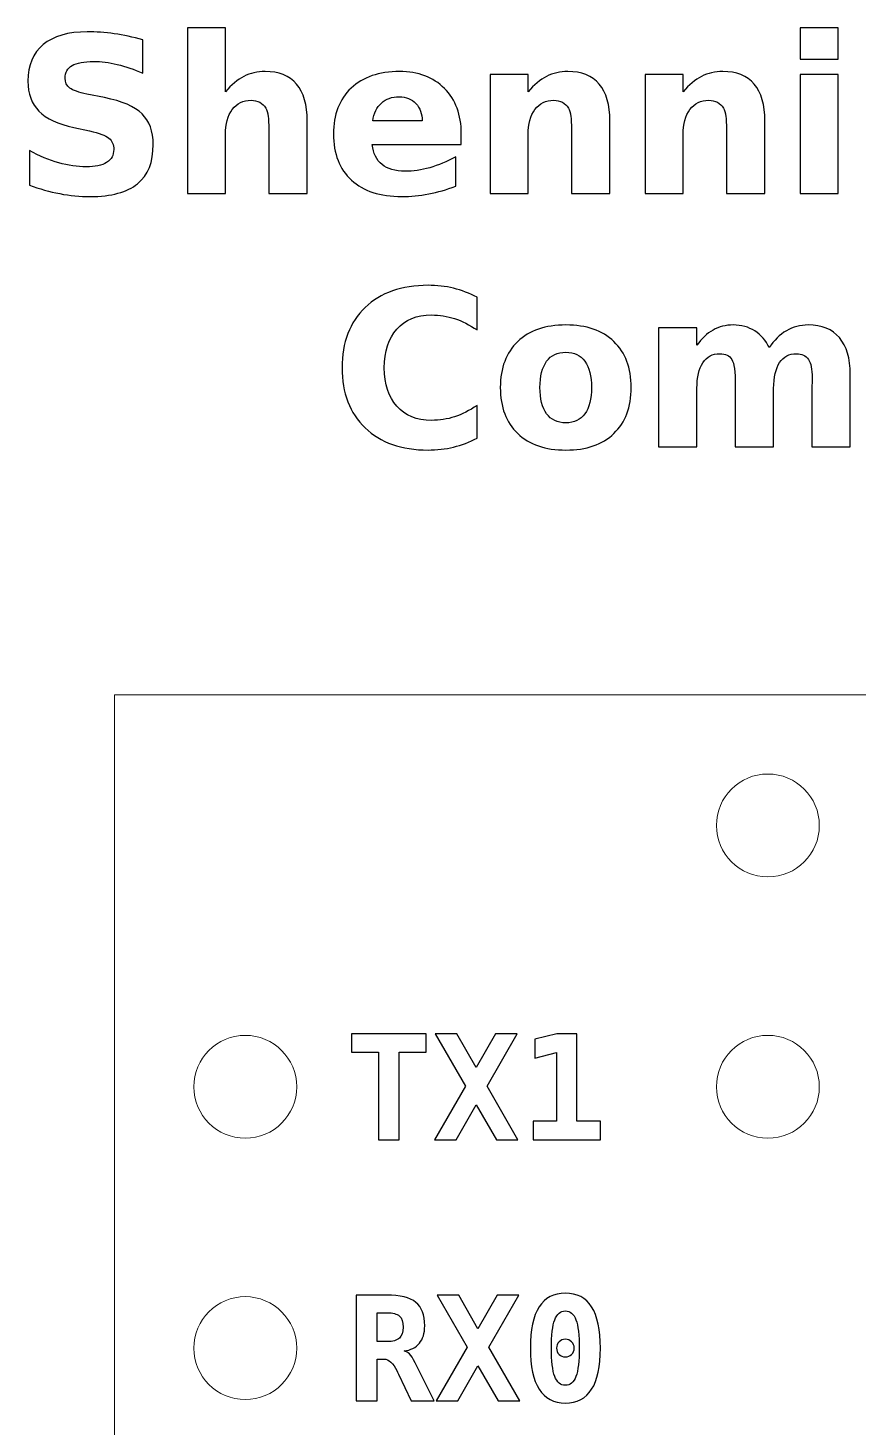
# Model space of a CAD drawing. Header units: centimetres. Extents: x -11.47 to -9.52, y -17.21 to -11.84.
# Drawn here: x -11.473 to -10.666, y -13.203 to -11.843 of the extents above; entities that cross this region are included whole.
import ezdxf

# ---------------------------------------------------------------- set-up
doc = ezdxf.new("R2010")
doc.units = ezdxf.units.CM
doc.header["$MEASUREMENT"] = 0
doc.layers.add('Layer 1', color=7, linetype='Continuous')

msp = doc.modelspace()

# ---------------------------------------------------------------- linework, layer by layer
at = {"layer": 'Layer 1', "color": 250}
for points, knots in [([(-11.20184, -11.9332), (-11.20184, -11.9332), (-11.20184, -12.00369), (-11.20184, -12.00369), (-11.20184, -12.00369), (-11.20184, -12.00369), (-11.23906, -12.00369), (-11.23906, -12.00369), (-11.23906, -12.00369), (-11.23906, -12.00369), (-11.23906, -11.99222), (-11.23906, -11.99222), (-11.23906, -11.99222), (-11.23906, -11.99222), (-11.23906, -11.94996), (-11.23906, -11.94996), (-11.23906, -11.94996), (-11.23906, -11.93984), (-11.23927, -11.93285), (-11.23973, -11.92908), (-11.23973, -11.92908), (-11.24018, -11.9253), (-11.24096, -11.92251), (-11.24205, -11.92072), (-11.24205, -11.92072), (-11.2435, -11.91828), (-11.24548, -11.91641), (-11.24795, -11.91507), (-11.24795, -11.91507), (-11.25041, -11.91373), (-11.25324, -11.91306), (-11.25641, -11.91306), (-11.25641, -11.91306), (-11.26414, -11.91306), (-11.27021, -11.91602), (-11.27462, -11.92199), (-11.27462, -11.92199), (-11.27903, -11.92795), (-11.28121, -11.9362), (-11.28121, -11.94675), (-11.28121, -11.94675), (-11.28121, -11.94675), (-11.28121, -12.00369), (-11.28121, -12.00369), (-11.28121, -12.00369), (-11.28121, -12.00369), (-11.31822, -12.00369), (-11.31822, -12.00369), (-11.31822, -12.00369), (-11.31822, -12.00369), (-11.31822, -11.84286), (-11.31822, -11.84286), (-11.31822, -11.84286), (-11.31822, -11.84286), (-11.28121, -11.84286), (-11.28121, -11.84286), (-11.28121, -11.84286), (-11.28121, -11.84286), (-11.28121, -11.90491), (-11.28121, -11.90491), (-11.28121, -11.90491), (-11.27564, -11.89814), (-11.26971, -11.89316), (-11.26343, -11.88995), (-11.26343, -11.88995), (-11.25715, -11.88674), (-11.25024, -11.88515), (-11.24265, -11.88515), (-11.24265, -11.88515), (-11.22928, -11.88515), (-11.21916, -11.88925), (-11.21221, -11.89747), (-11.21221, -11.89747), (-11.20529, -11.90565), (-11.20184, -11.91758), (-11.20184, -11.9332)], [0, 0, 0, 0, 0.0526316, 0.0526316, 0.0526316, 0.0526316, 0.1052632, 0.1052632, 0.1052632, 0.1052632, 0.1578947, 0.1578947, 0.1578947, 0.1578947, 0.2105263, 0.2105263, 0.2105263, 0.2105263, 0.2631579, 0.2631579, 0.2631579, 0.2631579, 0.3157895, 0.3157895, 0.3157895, 0.3157895, 0.3684211, 0.3684211, 0.3684211, 0.3684211, 0.4210526, 0.4210526, 0.4210526, 0.4210526, 0.4736842, 0.4736842, 0.4736842, 0.4736842, 0.5263158, 0.5263158, 0.5263158, 0.5263158, 0.5789474, 0.5789474, 0.5789474, 0.5789474, 0.6315789, 0.6315789, 0.6315789, 0.6315789, 0.6842105, 0.6842105, 0.6842105, 0.6842105, 0.7368421, 0.7368421, 0.7368421, 0.7368421, 0.7894737, 0.7894737, 0.7894737, 0.7894737, 0.8421053, 0.8421053, 0.8421053, 0.8421053, 0.8947368, 0.8947368, 0.8947368, 0.8947368, 0.9473684, 0.9473684, 0.9473684, 0.9473684, 1, 1, 1, 1]), ([(-10.72266, -11.84286), (-10.72266, -11.84286), (-10.68565, -11.84286), (-10.68565, -11.84286), (-10.68565, -11.84286), (-10.68565, -11.84286), (-10.68565, -11.87305), (-10.68565, -11.87305), (-10.68565, -11.87305), (-10.68565, -11.87305), (-10.72266, -11.87305), (-10.72266, -11.87305), (-10.72266, -11.87305), (-10.72266, -11.87305), (-10.72266, -11.84286), (-10.72266, -11.84286)], [0, 0, 0, 0, 0.25, 0.25, 0.25, 0.25, 0.5, 0.5, 0.5, 0.5, 0.75, 0.75, 0.75, 0.75, 1, 1, 1, 1]), ([(-11.36161, -11.85425), (-11.36161, -11.85425), (-11.36161, -11.88688), (-11.36161, -11.88688), (-11.36161, -11.88688), (-11.37008, -11.88311), (-11.37837, -11.88025), (-11.38642, -11.87831), (-11.38642, -11.87831), (-11.39449, -11.87637), (-11.40211, -11.87542), (-11.40928, -11.87542), (-11.40928, -11.87542), (-11.41877, -11.87542), (-11.42582, -11.87672), (-11.43037, -11.87933), (-11.43037, -11.87933), (-11.43492, -11.88198), (-11.43718, -11.88604), (-11.43718, -11.89154), (-11.43718, -11.89154), (-11.43718, -11.89567), (-11.43566, -11.89891), (-11.43259, -11.90121), (-11.43259, -11.90121), (-11.42953, -11.9035), (-11.42395, -11.90551), (-11.41587, -11.90717), (-11.41587, -11.90717), (-11.41587, -11.90717), (-11.39894, -11.91056), (-11.39894, -11.91056), (-11.39894, -11.91056), (-11.38176, -11.91401), (-11.36959, -11.91923), (-11.36236, -11.92629), (-11.36236, -11.92629), (-11.35512, -11.93331), (-11.35149, -11.94329), (-11.35149, -11.95624), (-11.35149, -11.95624), (-11.35149, -11.97328), (-11.35653, -11.98594), (-11.36662, -11.99424), (-11.36662, -11.99424), (-11.37671, -12.00253), (-11.39213, -12.00669), (-11.41287, -12.00669), (-11.41287, -12.00669), (-11.42268, -12.00669), (-11.43249, -12.00577), (-11.44233, -12.0039), (-11.44233, -12.0039), (-11.45217, -12.00203), (-11.46205, -11.99928), (-11.47189, -11.99565), (-11.47189, -11.99565), (-11.47189, -11.99565), (-11.47189, -11.96206), (-11.47189, -11.96206), (-11.47189, -11.96206), (-11.46205, -11.96728), (-11.45253, -11.97123), (-11.44332, -11.97388), (-11.44332, -11.97388), (-11.43411, -11.97653), (-11.42526, -11.97787), (-11.41672, -11.97787), (-11.41672, -11.97787), (-11.40804, -11.97787), (-11.40137, -11.97642), (-11.39675, -11.97353), (-11.39675, -11.97353), (-11.39213, -11.97063), (-11.38984, -11.96651), (-11.38984, -11.96111), (-11.38984, -11.96111), (-11.38984, -11.95631), (-11.39139, -11.95257), (-11.39453, -11.94996), (-11.39453, -11.94996), (-11.39767, -11.94735), (-11.40391, -11.94499), (-11.4133, -11.94294), (-11.4133, -11.94294), (-11.4133, -11.94294), (-11.42871, -11.93952), (-11.42871, -11.93952), (-11.42871, -11.93952), (-11.44413, -11.9362), (-11.45542, -11.93095), (-11.46255, -11.92371), (-11.46255, -11.92371), (-11.46967, -11.91648), (-11.47324, -11.90671), (-11.47324, -11.89447), (-11.47324, -11.89447), (-11.47324, -11.87909), (-11.46826, -11.86727), (-11.45835, -11.85901), (-11.45835, -11.85901), (-11.44843, -11.85072), (-11.43418, -11.8466), (-11.41555, -11.8466), (-11.41555, -11.8466), (-11.40709, -11.8466), (-11.39837, -11.84723), (-11.38941, -11.8485), (-11.38941, -11.8485), (-11.38045, -11.84977), (-11.37117, -11.85168), (-11.36161, -11.85425)], [0, 0, 0, 0, 0.0357143, 0.0357143, 0.0357143, 0.0357143, 0.0714286, 0.0714286, 0.0714286, 0.0714286, 0.1071429, 0.1071429, 0.1071429, 0.1071429, 0.1428571, 0.1428571, 0.1428571, 0.1428571, 0.1785714, 0.1785714, 0.1785714, 0.1785714, 0.2142857, 0.2142857, 0.2142857, 0.2142857, 0.25, 0.25, 0.25, 0.25, 0.2857143, 0.2857143, 0.2857143, 0.2857143, 0.3214286, 0.3214286, 0.3214286, 0.3214286, 0.3571429, 0.3571429, 0.3571429, 0.3571429, 0.3928571, 0.3928571, 0.3928571, 0.3928571, 0.4285714, 0.4285714, 0.4285714, 0.4285714, 0.4642857, 0.4642857, 0.4642857, 0.4642857, 0.5, 0.5, 0.5, 0.5, 0.5357143, 0.5357143, 0.5357143, 0.5357143, 0.5714286, 0.5714286, 0.5714286, 0.5714286, 0.6071429, 0.6071429, 0.6071429, 0.6071429, 0.6428571, 0.6428571, 0.6428571, 0.6428571, 0.6785714, 0.6785714, 0.6785714, 0.6785714, 0.7142857, 0.7142857, 0.7142857, 0.7142857, 0.75, 0.75, 0.75, 0.75, 0.7857143, 0.7857143, 0.7857143, 0.7857143, 0.8214286, 0.8214286, 0.8214286, 0.8214286, 0.8571429, 0.8571429, 0.8571429, 0.8571429, 0.8928571, 0.8928571, 0.8928571, 0.8928571, 0.9285714, 0.9285714, 0.9285714, 0.9285714, 0.9642857, 0.9642857, 0.9642857, 0.9642857, 1, 1, 1, 1]), ([(-11.05201, -11.94552), (-11.05201, -11.94552), (-11.05201, -11.95606), (-11.05201, -11.95606), (-11.05201, -11.95606), (-11.05201, -11.95606), (-11.13852, -11.95606), (-11.13852, -11.95606), (-11.13852, -11.95606), (-11.13763, -11.96474), (-11.13449, -11.97123), (-11.1291, -11.97557), (-11.1291, -11.97557), (-11.12373, -11.97991), (-11.11622, -11.9821), (-11.10659, -11.9821), (-11.10659, -11.9821), (-11.09879, -11.9821), (-11.09082, -11.98094), (-11.08263, -11.97864), (-11.08263, -11.97864), (-11.07449, -11.97631), (-11.06609, -11.97282), (-11.05748, -11.96813), (-11.05748, -11.96813), (-11.05748, -11.96813), (-11.05748, -11.99667), (-11.05748, -11.99667), (-11.05748, -11.99667), (-11.06623, -11.99999), (-11.07498, -12.00246), (-11.08373, -12.00415), (-11.08373, -12.00415), (-11.09248, -12.00584), (-11.10123, -12.00669), (-11.10998, -12.00669), (-11.10998, -12.00669), (-11.13093, -12.00669), (-11.14719, -12.00136), (-11.1588, -11.99071), (-11.1588, -11.99071), (-11.17041, -11.98009), (-11.17623, -11.96513), (-11.17623, -11.9459), (-11.17623, -11.9459), (-11.17623, -11.92703), (-11.17051, -11.91221), (-11.15912, -11.90138), (-11.15912, -11.90138), (-11.14772, -11.89055), (-11.13202, -11.88515), (-11.11206, -11.88515), (-11.11206, -11.88515), (-11.09385, -11.88515), (-11.07932, -11.89062), (-11.06838, -11.90159), (-11.06838, -11.90159), (-11.05748, -11.91257), (-11.05201, -11.92721), (-11.05201, -11.94552)], [0, 0, 0, 0, 0.0666667, 0.0666667, 0.0666667, 0.0666667, 0.1333333, 0.1333333, 0.1333333, 0.1333333, 0.2, 0.2, 0.2, 0.2, 0.2666667, 0.2666667, 0.2666667, 0.2666667, 0.3333333, 0.3333333, 0.3333333, 0.3333333, 0.4, 0.4, 0.4, 0.4, 0.4666667, 0.4666667, 0.4666667, 0.4666667, 0.5333333, 0.5333333, 0.5333333, 0.5333333, 0.6, 0.6, 0.6, 0.6, 0.6666667, 0.6666667, 0.6666667, 0.6666667, 0.7333333, 0.7333333, 0.7333333, 0.7333333, 0.8, 0.8, 0.8, 0.8, 0.8666667, 0.8666667, 0.8666667, 0.8666667, 0.9333333, 0.9333333, 0.9333333, 0.9333333, 1, 1, 1, 1]), ([(-10.90762, -11.9332), (-10.90762, -11.9332), (-10.90762, -12.00369), (-10.90762, -12.00369), (-10.90762, -12.00369), (-10.90762, -12.00369), (-10.94484, -12.00369), (-10.94484, -12.00369), (-10.94484, -12.00369), (-10.94484, -12.00369), (-10.94484, -11.99222), (-10.94484, -11.99222), (-10.94484, -11.99222), (-10.94484, -11.99222), (-10.94484, -11.94975), (-10.94484, -11.94975), (-10.94484, -11.94975), (-10.94484, -11.93977), (-10.94505, -11.93285), (-10.94551, -11.92908), (-10.94551, -11.92908), (-10.94596, -11.9253), (-10.94674, -11.92251), (-10.94783, -11.92072), (-10.94783, -11.92072), (-10.94928, -11.91828), (-10.95126, -11.91641), (-10.95373, -11.91507), (-10.95373, -11.91507), (-10.95619, -11.91373), (-10.95902, -11.91306), (-10.96219, -11.91306), (-10.96219, -11.91306), (-10.96992, -11.91306), (-10.97599, -11.91602), (-10.9804, -11.92199), (-10.9804, -11.92199), (-10.98481, -11.92795), (-10.98699, -11.9362), (-10.98699, -11.94675), (-10.98699, -11.94675), (-10.98699, -11.94675), (-10.98699, -12.00369), (-10.98699, -12.00369), (-10.98699, -12.00369), (-10.98699, -12.00369), (-11.024, -12.00369), (-11.024, -12.00369), (-11.024, -12.00369), (-11.024, -12.00369), (-11.024, -11.88794), (-11.024, -11.88794), (-11.024, -11.88794), (-11.024, -11.88794), (-10.98699, -11.88794), (-10.98699, -11.88794), (-10.98699, -11.88794), (-10.98699, -11.88794), (-10.98699, -11.90491), (-10.98699, -11.90491), (-10.98699, -11.90491), (-10.98142, -11.89814), (-10.97549, -11.89316), (-10.96921, -11.88995), (-10.96921, -11.88995), (-10.96293, -11.88674), (-10.95602, -11.88515), (-10.94843, -11.88515), (-10.94843, -11.88515), (-10.93506, -11.88515), (-10.92494, -11.88925), (-10.91799, -11.89747), (-10.91799, -11.89747), (-10.91107, -11.90565), (-10.90762, -11.91758), (-10.90762, -11.9332)], [0, 0, 0, 0, 0.0526316, 0.0526316, 0.0526316, 0.0526316, 0.1052632, 0.1052632, 0.1052632, 0.1052632, 0.1578947, 0.1578947, 0.1578947, 0.1578947, 0.2105263, 0.2105263, 0.2105263, 0.2105263, 0.2631579, 0.2631579, 0.2631579, 0.2631579, 0.3157895, 0.3157895, 0.3157895, 0.3157895, 0.3684211, 0.3684211, 0.3684211, 0.3684211, 0.4210526, 0.4210526, 0.4210526, 0.4210526, 0.4736842, 0.4736842, 0.4736842, 0.4736842, 0.5263158, 0.5263158, 0.5263158, 0.5263158, 0.5789474, 0.5789474, 0.5789474, 0.5789474, 0.6315789, 0.6315789, 0.6315789, 0.6315789, 0.6842105, 0.6842105, 0.6842105, 0.6842105, 0.7368421, 0.7368421, 0.7368421, 0.7368421, 0.7894737, 0.7894737, 0.7894737, 0.7894737, 0.8421053, 0.8421053, 0.8421053, 0.8421053, 0.8947368, 0.8947368, 0.8947368, 0.8947368, 0.9473684, 0.9473684, 0.9473684, 0.9473684, 1, 1, 1, 1]), ([(-10.75695, -11.9332), (-10.75695, -11.9332), (-10.75695, -12.00369), (-10.75695, -12.00369), (-10.75695, -12.00369), (-10.75695, -12.00369), (-10.79417, -12.00369), (-10.79417, -12.00369), (-10.79417, -12.00369), (-10.79417, -12.00369), (-10.79417, -11.99222), (-10.79417, -11.99222), (-10.79417, -11.99222), (-10.79417, -11.99222), (-10.79417, -11.94975), (-10.79417, -11.94975), (-10.79417, -11.94975), (-10.79417, -11.93977), (-10.79438, -11.93285), (-10.79484, -11.92908), (-10.79484, -11.92908), (-10.79529, -11.9253), (-10.79607, -11.92251), (-10.79716, -11.92072), (-10.79716, -11.92072), (-10.79861, -11.91828), (-10.80059, -11.91641), (-10.80306, -11.91507), (-10.80306, -11.91507), (-10.80552, -11.91373), (-10.80835, -11.91306), (-10.81152, -11.91306), (-10.81152, -11.91306), (-10.81925, -11.91306), (-10.82532, -11.91602), (-10.82973, -11.92199), (-10.82973, -11.92199), (-10.83414, -11.92795), (-10.83632, -11.9362), (-10.83632, -11.94675), (-10.83632, -11.94675), (-10.83632, -11.94675), (-10.83632, -12.00369), (-10.83632, -12.00369), (-10.83632, -12.00369), (-10.83632, -12.00369), (-10.87333, -12.00369), (-10.87333, -12.00369), (-10.87333, -12.00369), (-10.87333, -12.00369), (-10.87333, -11.88794), (-10.87333, -11.88794), (-10.87333, -11.88794), (-10.87333, -11.88794), (-10.83632, -11.88794), (-10.83632, -11.88794), (-10.83632, -11.88794), (-10.83632, -11.88794), (-10.83632, -11.90491), (-10.83632, -11.90491), (-10.83632, -11.90491), (-10.83075, -11.89814), (-10.82482, -11.89316), (-10.81854, -11.88995), (-10.81854, -11.88995), (-10.81226, -11.88674), (-10.80535, -11.88515), (-10.79776, -11.88515), (-10.79776, -11.88515), (-10.78439, -11.88515), (-10.77427, -11.88925), (-10.76732, -11.89747), (-10.76732, -11.89747), (-10.7604, -11.90565), (-10.75695, -11.91758), (-10.75695, -11.9332)], [0, 0, 0, 0, 0.0526316, 0.0526316, 0.0526316, 0.0526316, 0.1052632, 0.1052632, 0.1052632, 0.1052632, 0.1578947, 0.1578947, 0.1578947, 0.1578947, 0.2105263, 0.2105263, 0.2105263, 0.2105263, 0.2631579, 0.2631579, 0.2631579, 0.2631579, 0.3157895, 0.3157895, 0.3157895, 0.3157895, 0.3684211, 0.3684211, 0.3684211, 0.3684211, 0.4210526, 0.4210526, 0.4210526, 0.4210526, 0.4736842, 0.4736842, 0.4736842, 0.4736842, 0.5263158, 0.5263158, 0.5263158, 0.5263158, 0.5789474, 0.5789474, 0.5789474, 0.5789474, 0.6315789, 0.6315789, 0.6315789, 0.6315789, 0.6842105, 0.6842105, 0.6842105, 0.6842105, 0.7368421, 0.7368421, 0.7368421, 0.7368421, 0.7894737, 0.7894737, 0.7894737, 0.7894737, 0.8421053, 0.8421053, 0.8421053, 0.8421053, 0.8947368, 0.8947368, 0.8947368, 0.8947368, 0.9473684, 0.9473684, 0.9473684, 0.9473684, 1, 1, 1, 1]), ([(-10.72266, -11.88794), (-10.72266, -11.88794), (-10.68565, -11.88794), (-10.68565, -11.88794), (-10.68565, -11.88794), (-10.68565, -11.88794), (-10.68565, -12.00369), (-10.68565, -12.00369), (-10.68565, -12.00369), (-10.68565, -12.00369), (-10.72266, -12.00369), (-10.72266, -12.00369), (-10.72266, -12.00369), (-10.72266, -12.00369), (-10.72266, -11.88794), (-10.72266, -11.88794)], [0, 0, 0, 0, 0.25, 0.25, 0.25, 0.25, 0.5, 0.5, 0.5, 0.5, 0.75, 0.75, 0.75, 0.75, 1, 1, 1, 1]), ([(-11.09004, -11.93324), (-11.09004, -11.92618), (-11.09209, -11.92054), (-11.09618, -11.9162), (-11.09618, -11.9162), (-11.10031, -11.9119), (-11.10564, -11.90974), (-11.11227, -11.90974), (-11.11227, -11.90974), (-11.11943, -11.90974), (-11.12525, -11.91175), (-11.12973, -11.91581), (-11.12973, -11.91581), (-11.13421, -11.91983), (-11.137, -11.92565), (-11.13809, -11.93324), (-11.13809, -11.93324), (-11.13809, -11.93324), (-11.09004, -11.93324), (-11.09004, -11.93324)], [0, 0, 0, 0, 0.2, 0.2, 0.2, 0.2, 0.4, 0.4, 0.4, 0.4, 0.6, 0.6, 0.6, 0.6, 0.8, 0.8, 0.8, 0.8, 1, 1, 1, 1]), ([(-11.0367, -12.24161), (-11.044, -12.24539), (-11.05162, -12.24825), (-11.05956, -12.25019), (-11.05956, -12.25019), (-11.06746, -12.25213), (-11.07575, -12.25308), (-11.08436, -12.25308), (-11.08436, -12.25308), (-11.11004, -12.25308), (-11.1304, -12.24588), (-11.14543, -12.23152), (-11.14543, -12.23152), (-11.16046, -12.21717), (-11.16797, -12.19769), (-11.16797, -12.17307), (-11.16797, -12.17307), (-11.16797, -12.14841), (-11.16046, -12.1289), (-11.14543, -12.11454), (-11.14543, -12.11454), (-11.1304, -12.10018), (-11.11004, -12.09299), (-11.08436, -12.09299), (-11.08436, -12.09299), (-11.07575, -12.09299), (-11.06746, -12.09394), (-11.05956, -12.09588), (-11.05956, -12.09588), (-11.05162, -12.09782), (-11.044, -12.10068), (-11.0367, -12.10445), (-11.0367, -12.10445), (-11.0367, -12.10445), (-11.0367, -12.13638), (-11.0367, -12.13638), (-11.0367, -12.13638), (-11.04407, -12.13133), (-11.05134, -12.12766), (-11.0585, -12.12534), (-11.0585, -12.12534), (-11.06566, -12.12297), (-11.07321, -12.12181), (-11.08115, -12.12181), (-11.08115, -12.12181), (-11.09533, -12.12181), (-11.10652, -12.12636), (-11.11463, -12.13546), (-11.11463, -12.13546), (-11.12278, -12.14456), (-11.12684, -12.15709), (-11.12684, -12.17307), (-11.12684, -12.17307), (-11.12684, -12.18901), (-11.12278, -12.2015), (-11.11463, -12.2106), (-11.11463, -12.2106), (-11.10652, -12.21971), (-11.09533, -12.22426), (-11.08115, -12.22426), (-11.08115, -12.22426), (-11.07321, -12.22426), (-11.06566, -12.22309), (-11.0585, -12.22073), (-11.0585, -12.22073), (-11.05134, -12.2184), (-11.04407, -12.21473), (-11.0367, -12.20969), (-11.0367, -12.20969), (-11.0367, -12.20969), (-11.0367, -12.24161), (-11.0367, -12.24161)], [0, 0, 0, 0, 0.0555556, 0.0555556, 0.0555556, 0.0555556, 0.1111111, 0.1111111, 0.1111111, 0.1111111, 0.1666667, 0.1666667, 0.1666667, 0.1666667, 0.2222222, 0.2222222, 0.2222222, 0.2222222, 0.2777778, 0.2777778, 0.2777778, 0.2777778, 0.3333333, 0.3333333, 0.3333333, 0.3333333, 0.3888889, 0.3888889, 0.3888889, 0.3888889, 0.4444444, 0.4444444, 0.4444444, 0.4444444, 0.5, 0.5, 0.5, 0.5, 0.5555556, 0.5555556, 0.5555556, 0.5555556, 0.6111111, 0.6111111, 0.6111111, 0.6111111, 0.6666667, 0.6666667, 0.6666667, 0.6666667, 0.7222222, 0.7222222, 0.7222222, 0.7222222, 0.7777778, 0.7777778, 0.7777778, 0.7777778, 0.8333333, 0.8333333, 0.8333333, 0.8333333, 0.8888889, 0.8888889, 0.8888889, 0.8888889, 0.9444444, 0.9444444, 0.9444444, 0.9444444, 1, 1, 1, 1]), ([(-10.95034, -12.13154), (-10.93041, -12.13154), (-10.91485, -12.13691), (-10.90367, -12.14767), (-10.90367, -12.14767), (-10.89248, -12.15843), (-10.88687, -12.17328), (-10.88687, -12.19229), (-10.88687, -12.19229), (-10.88687, -12.21134), (-10.89248, -12.2262), (-10.90367, -12.23696), (-10.90367, -12.23696), (-10.91485, -12.24772), (-10.93041, -12.25308), (-10.95034, -12.25308), (-10.95034, -12.25308), (-10.97031, -12.25308), (-10.98594, -12.24772), (-10.99719, -12.23696), (-10.99719, -12.23696), (-11.00844, -12.2262), (-11.01409, -12.21134), (-11.01409, -12.19229), (-11.01409, -12.19229), (-11.01409, -12.17328), (-11.00844, -12.15843), (-10.99719, -12.14767), (-10.99719, -12.14767), (-10.98594, -12.13691), (-10.97031, -12.13154), (-10.95034, -12.13154)], [0, 0, 0, 0, 0.125, 0.125, 0.125, 0.125, 0.25, 0.25, 0.25, 0.25, 0.375, 0.375, 0.375, 0.375, 0.5, 0.5, 0.5, 0.5, 0.625, 0.625, 0.625, 0.625, 0.75, 0.75, 0.75, 0.75, 0.875, 0.875, 0.875, 0.875, 1, 1, 1, 1]), ([(-10.75271, -12.15356), (-10.74802, -12.1464), (-10.74248, -12.14093), (-10.73602, -12.13719), (-10.73602, -12.13719), (-10.72957, -12.13341), (-10.72251, -12.13154), (-10.71478, -12.13154), (-10.71478, -12.13154), (-10.70148, -12.13154), (-10.69136, -12.13564), (-10.68441, -12.14386), (-10.68441, -12.14386), (-10.67746, -12.15204), (-10.67397, -12.16397), (-10.67397, -12.17959), (-10.67397, -12.17959), (-10.67397, -12.17959), (-10.67397, -12.25008), (-10.67397, -12.25008), (-10.67397, -12.25008), (-10.67397, -12.25008), (-10.71119, -12.25008), (-10.71119, -12.25008), (-10.71119, -12.25008), (-10.71119, -12.25008), (-10.71119, -12.18972), (-10.71119, -12.18972), (-10.71119, -12.18972), (-10.71112, -12.18884), (-10.71108, -12.18792), (-10.71104, -12.18693), (-10.71104, -12.18693), (-10.71101, -12.18598), (-10.71097, -12.1846), (-10.71097, -12.1828), (-10.71097, -12.1828), (-10.71097, -12.17462), (-10.71217, -12.16866), (-10.71461, -12.16499), (-10.71461, -12.16499), (-10.71701, -12.16128), (-10.72089, -12.15945), (-10.72625, -12.15945), (-10.72625, -12.15945), (-10.73331, -12.15945), (-10.7387, -12.16234), (-10.74255, -12.16813), (-10.74255, -12.16813), (-10.74636, -12.17391), (-10.74833, -12.18228), (-10.74847, -12.19325), (-10.74847, -12.19325), (-10.74847, -12.19325), (-10.74847, -12.25008), (-10.74847, -12.25008), (-10.74847, -12.25008), (-10.74847, -12.25008), (-10.78569, -12.25008), (-10.78569, -12.25008), (-10.78569, -12.25008), (-10.78569, -12.25008), (-10.78569, -12.18972), (-10.78569, -12.18972), (-10.78569, -12.18972), (-10.78569, -12.17691), (-10.78679, -12.16866), (-10.78901, -12.16499), (-10.78901, -12.16499), (-10.7912, -12.16128), (-10.79511, -12.15945), (-10.80076, -12.15945), (-10.80076, -12.15945), (-10.80788, -12.15945), (-10.81335, -12.16238), (-10.8172, -12.1682), (-10.8172, -12.1682), (-10.82104, -12.17402), (-10.82298, -12.18231), (-10.82298, -12.19314), (-10.82298, -12.19314), (-10.82298, -12.19314), (-10.82298, -12.25008), (-10.82298, -12.25008), (-10.82298, -12.25008), (-10.82298, -12.25008), (-10.8602, -12.25008), (-10.8602, -12.25008), (-10.8602, -12.25008), (-10.8602, -12.25008), (-10.8602, -12.13433), (-10.8602, -12.13433), (-10.8602, -12.13433), (-10.8602, -12.13433), (-10.82298, -12.13433), (-10.82298, -12.13433), (-10.82298, -12.13433), (-10.82298, -12.13433), (-10.82298, -12.1513), (-10.82298, -12.1513), (-10.82298, -12.1513), (-10.81843, -12.14474), (-10.81321, -12.13984), (-10.80732, -12.13652), (-10.80732, -12.13652), (-10.80143, -12.1332), (-10.79494, -12.13154), (-10.78785, -12.13154), (-10.78785, -12.13154), (-10.77987, -12.13154), (-10.77278, -12.13349), (-10.76668, -12.13733), (-10.76668, -12.13733), (-10.76054, -12.14121), (-10.75588, -12.14661), (-10.75271, -12.15356)], [0, 0, 0, 0, 0.0344828, 0.0344828, 0.0344828, 0.0344828, 0.0689655, 0.0689655, 0.0689655, 0.0689655, 0.1034483, 0.1034483, 0.1034483, 0.1034483, 0.137931, 0.137931, 0.137931, 0.137931, 0.1724138, 0.1724138, 0.1724138, 0.1724138, 0.2068966, 0.2068966, 0.2068966, 0.2068966, 0.2413793, 0.2413793, 0.2413793, 0.2413793, 0.2758621, 0.2758621, 0.2758621, 0.2758621, 0.3103448, 0.3103448, 0.3103448, 0.3103448, 0.3448276, 0.3448276, 0.3448276, 0.3448276, 0.3793103, 0.3793103, 0.3793103, 0.3793103, 0.4137931, 0.4137931, 0.4137931, 0.4137931, 0.4482759, 0.4482759, 0.4482759, 0.4482759, 0.4827586, 0.4827586, 0.4827586, 0.4827586, 0.5172414, 0.5172414, 0.5172414, 0.5172414, 0.5517241, 0.5517241, 0.5517241, 0.5517241, 0.5862069, 0.5862069, 0.5862069, 0.5862069, 0.6206897, 0.6206897, 0.6206897, 0.6206897, 0.6551724, 0.6551724, 0.6551724, 0.6551724, 0.6896552, 0.6896552, 0.6896552, 0.6896552, 0.7241379, 0.7241379, 0.7241379, 0.7241379, 0.7586207, 0.7586207, 0.7586207, 0.7586207, 0.7931034, 0.7931034, 0.7931034, 0.7931034, 0.8275862, 0.8275862, 0.8275862, 0.8275862, 0.862069, 0.862069, 0.862069, 0.862069, 0.8965517, 0.8965517, 0.8965517, 0.8965517, 0.9310345, 0.9310345, 0.9310345, 0.9310345, 0.9655172, 0.9655172, 0.9655172, 0.9655172, 1, 1, 1, 1]), ([(-10.95034, -12.158), (-10.95852, -12.158), (-10.96477, -12.16093), (-10.96907, -12.16682), (-10.96907, -12.16682), (-10.97338, -12.17271), (-10.97553, -12.18122), (-10.97553, -12.19229), (-10.97553, -12.19229), (-10.97553, -12.20341), (-10.97338, -12.21191), (-10.96907, -12.2178), (-10.96907, -12.2178), (-10.96477, -12.22369), (-10.95852, -12.22662), (-10.95034, -12.22662), (-10.95034, -12.22662), (-10.94226, -12.22662), (-10.93612, -12.22369), (-10.93185, -12.2178), (-10.93185, -12.2178), (-10.92759, -12.21191), (-10.92543, -12.20341), (-10.92543, -12.19229), (-10.92543, -12.19229), (-10.92543, -12.18122), (-10.92759, -12.17271), (-10.93185, -12.16682), (-10.93185, -12.16682), (-10.93612, -12.16093), (-10.94226, -12.158), (-10.95034, -12.158)], [0, 0, 0, 0, 0.125, 0.125, 0.125, 0.125, 0.25, 0.25, 0.25, 0.25, 0.375, 0.375, 0.375, 0.375, 0.5, 0.5, 0.5, 0.5, 0.625, 0.625, 0.625, 0.625, 0.75, 0.75, 0.75, 0.75, 0.875, 0.875, 0.875, 0.875, 1, 1, 1, 1])]:
    msp.add_open_spline(points, degree=3, knots=knots, dxfattribs=at)
at = {"layer": 'Layer 1', "color": 7, "lineweight": 20}
msp.add_open_spline([(-9.611, -16.80899), (-9.611, -16.80899), (-11.389, -16.80899), (-11.389, -16.80899), (-11.389, -16.80899), (-11.389, -16.80899), (-11.389, -12.49099), (-11.389, -12.49099), (-11.389, -12.49099), (-11.389, -12.49099), (-9.611, -12.49099), (-9.611, -12.49099), (-9.611, -12.49099), (-9.611, -12.49099), (-9.611, -16.80899), (-9.611, -16.80899)], degree=3, knots=[0, 0, 0, 0, 0.25, 0.25, 0.25, 0.25, 0.5, 0.5, 0.5, 0.5, 0.75, 0.75, 0.75, 0.75, 1, 1, 1, 1], dxfattribs=at)
at = {"layer": 'Layer 1', "lineweight": 20}
for points in [[(-10.75399, -12.66797), (-10.7816, -12.66797), (-10.80399, -12.64558), (-10.80399, -12.61797), (-10.80399, -12.61797), (-10.80399, -12.59036), (-10.7816, -12.56797), (-10.75399, -12.56797), (-10.75399, -12.56797), (-10.72638, -12.56797), (-10.70399, -12.59036), (-10.70399, -12.61797), (-10.70399, -12.61797), (-10.70399, -12.64558), (-10.72638, -12.66797), (-10.75399, -12.66797)], [(-11.26199, -12.92197), (-11.2896, -12.92197), (-11.31199, -12.89958), (-11.31199, -12.87197), (-11.31199, -12.87197), (-11.31199, -12.84436), (-11.2896, -12.82197), (-11.26199, -12.82197), (-11.26199, -12.82197), (-11.23438, -12.82197), (-11.21199, -12.84436), (-11.21199, -12.87197), (-11.21199, -12.87197), (-11.21199, -12.89958), (-11.23438, -12.92197), (-11.26199, -12.92197)], [(-10.75399, -12.92197), (-10.7816, -12.92197), (-10.80399, -12.89958), (-10.80399, -12.87197), (-10.80399, -12.87197), (-10.80399, -12.84436), (-10.7816, -12.82197), (-10.75399, -12.82197), (-10.75399, -12.82197), (-10.72638, -12.82197), (-10.70399, -12.84436), (-10.70399, -12.87197), (-10.70399, -12.87197), (-10.70399, -12.89958), (-10.72638, -12.92197), (-10.75399, -12.92197)], [(-11.26199, -13.17597), (-11.2896, -13.17597), (-11.31199, -13.15358), (-11.31199, -13.12597), (-11.31199, -13.12597), (-11.31199, -13.09836), (-11.2896, -13.07597), (-11.26199, -13.07597), (-11.26199, -13.07597), (-11.23438, -13.07597), (-11.21199, -13.09836), (-11.21199, -13.12597), (-11.21199, -13.12597), (-11.21199, -13.15358), (-11.23438, -13.17597), (-11.26199, -13.17597)]]:
    msp.add_open_spline(points, degree=3, knots=[0, 0, 0, 0, 0.25, 0.25, 0.25, 0.25, 0.5, 0.5, 0.5, 0.5, 0.75, 0.75, 0.75, 0.75, 1, 1, 1, 1], dxfattribs=at)
at = {"layer": 'Layer 1'}
for points, knots in [([(-11.11234, -12.92347), (-11.11234, -12.92347), (-11.13266, -12.92347), (-11.13266, -12.92347), (-11.13266, -12.92347), (-11.13266, -12.92347), (-11.13266, -12.83838), (-11.13266, -12.83838), (-11.13266, -12.83838), (-11.13266, -12.83838), (-11.15876, -12.83838), (-11.15876, -12.83838), (-11.15876, -12.83838), (-11.15876, -12.83838), (-11.15876, -12.8206), (-11.15876, -12.8206), (-11.15876, -12.8206), (-11.15876, -12.8206), (-11.08623, -12.8206), (-11.08623, -12.8206), (-11.08623, -12.8206), (-11.08623, -12.8206), (-11.08623, -12.83838), (-11.08623, -12.83838), (-11.08623, -12.83838), (-11.08623, -12.83838), (-11.11234, -12.83838), (-11.11234, -12.83838), (-11.11234, -12.83838), (-11.11234, -12.83838), (-11.11234, -12.92347), (-11.11234, -12.92347)], [0, 0, 0, 0, 0.125, 0.125, 0.125, 0.125, 0.25, 0.25, 0.25, 0.25, 0.375, 0.375, 0.375, 0.375, 0.5, 0.5, 0.5, 0.5, 0.625, 0.625, 0.625, 0.625, 0.75, 0.75, 0.75, 0.75, 0.875, 0.875, 0.875, 0.875, 1, 1, 1, 1]), ([(-10.99693, -12.92347), (-10.99693, -12.92347), (-11.01793, -12.92347), (-11.01793, -12.92347), (-11.01793, -12.92347), (-11.01793, -12.92347), (-11.03757, -12.88944), (-11.03757, -12.88944), (-11.03757, -12.88944), (-11.03757, -12.88944), (-11.05716, -12.92347), (-11.05716, -12.92347), (-11.05716, -12.92347), (-11.05716, -12.92347), (-11.07816, -12.92347), (-11.07816, -12.92347), (-11.07816, -12.92347), (-11.07816, -12.92347), (-11.04799, -12.87124), (-11.04799, -12.87124), (-11.04799, -12.87124), (-11.04799, -12.87124), (-11.07734, -12.8206), (-11.07734, -12.8206), (-11.07734, -12.8206), (-11.07734, -12.8206), (-11.05631, -12.8206), (-11.05631, -12.8206), (-11.05631, -12.8206), (-11.05631, -12.8206), (-11.03757, -12.85334), (-11.03757, -12.85334), (-11.03757, -12.85334), (-11.03757, -12.85334), (-11.01878, -12.8206), (-11.01878, -12.8206), (-11.01878, -12.8206), (-11.01878, -12.8206), (-10.99775, -12.8206), (-10.99775, -12.8206), (-10.99775, -12.8206), (-10.99775, -12.8206), (-11.02696, -12.87124), (-11.02696, -12.87124), (-11.02696, -12.87124), (-11.02696, -12.87124), (-10.99693, -12.92347), (-10.99693, -12.92347)], [0, 0, 0, 0, 0.0833333, 0.0833333, 0.0833333, 0.0833333, 0.1666667, 0.1666667, 0.1666667, 0.1666667, 0.25, 0.25, 0.25, 0.25, 0.3333333, 0.3333333, 0.3333333, 0.3333333, 0.4166667, 0.4166667, 0.4166667, 0.4166667, 0.5, 0.5, 0.5, 0.5, 0.5833333, 0.5833333, 0.5833333, 0.5833333, 0.6666667, 0.6666667, 0.6666667, 0.6666667, 0.75, 0.75, 0.75, 0.75, 0.8333333, 0.8333333, 0.8333333, 0.8333333, 0.9166667, 0.9166667, 0.9166667, 0.9166667, 1, 1, 1, 1]), ([(-10.98211, -12.90555), (-10.98211, -12.90555), (-10.95937, -12.90555), (-10.95937, -12.90555), (-10.95937, -12.90555), (-10.95937, -12.90555), (-10.95937, -12.83878), (-10.95937, -12.83878), (-10.95937, -12.83878), (-10.95937, -12.83878), (-10.98051, -12.84403), (-10.98051, -12.84403), (-10.98051, -12.84403), (-10.98051, -12.84403), (-10.98051, -12.8257), (-10.98051, -12.8257), (-10.98051, -12.8257), (-10.98051, -12.8257), (-10.95923, -12.8206), (-10.95923, -12.8206), (-10.95923, -12.8206), (-10.95923, -12.8206), (-10.93959, -12.8206), (-10.93959, -12.8206), (-10.93959, -12.8206), (-10.93959, -12.8206), (-10.93959, -12.90555), (-10.93959, -12.90555), (-10.93959, -12.90555), (-10.93959, -12.90555), (-10.91685, -12.90555), (-10.91685, -12.90555), (-10.91685, -12.90555), (-10.91685, -12.90555), (-10.91685, -12.92347), (-10.91685, -12.92347), (-10.91685, -12.92347), (-10.91685, -12.92347), (-10.98211, -12.92347), (-10.98211, -12.92347), (-10.98211, -12.92347), (-10.98211, -12.92347), (-10.98211, -12.90555), (-10.98211, -12.90555)], [0, 0, 0, 0, 0.0909091, 0.0909091, 0.0909091, 0.0909091, 0.1818182, 0.1818182, 0.1818182, 0.1818182, 0.2727273, 0.2727273, 0.2727273, 0.2727273, 0.3636364, 0.3636364, 0.3636364, 0.3636364, 0.4545455, 0.4545455, 0.4545455, 0.4545455, 0.5454545, 0.5454545, 0.5454545, 0.5454545, 0.6363636, 0.6363636, 0.6363636, 0.6363636, 0.7272727, 0.7272727, 0.7272727, 0.7272727, 0.8181818, 0.8181818, 0.8181818, 0.8181818, 0.9090909, 0.9090909, 0.9090909, 0.9090909, 1, 1, 1, 1]), ([(-11.10763, -13.12876), (-11.10561, -13.12916), (-11.10385, -13.13013), (-11.10236, -13.13163), (-11.10236, -13.13163), (-11.10086, -13.13312), (-11.09905, -13.13603), (-11.09688, -13.14034), (-11.09688, -13.14034), (-11.09688, -13.14034), (-11.07826, -13.17733), (-11.07826, -13.17733), (-11.07826, -13.17733), (-11.07826, -13.17733), (-11.1006, -13.17733), (-11.1006, -13.17733), (-11.1006, -13.17733), (-11.1006, -13.17733), (-11.11299, -13.15137), (-11.11299, -13.15137), (-11.11299, -13.15137), (-11.11337, -13.15064), (-11.11387, -13.14963), (-11.11445, -13.14833), (-11.11445, -13.14833), (-11.11807, -13.14057), (-11.12236, -13.13669), (-11.12727, -13.13669), (-11.12727, -13.13669), (-11.12727, -13.13669), (-11.13374, -13.13669), (-11.13374, -13.13669), (-11.13374, -13.13669), (-11.13374, -13.13669), (-11.13374, -13.17733), (-11.13374, -13.17733), (-11.13374, -13.17733), (-11.13374, -13.17733), (-11.15406, -13.17733), (-11.15406, -13.17733), (-11.15406, -13.17733), (-11.15406, -13.17733), (-11.15406, -13.07446), (-11.15406, -13.07446), (-11.15406, -13.07446), (-11.15406, -13.07446), (-11.12471, -13.07446), (-11.12471, -13.07446), (-11.12471, -13.07446), (-11.11149, -13.07446), (-11.10199, -13.07681), (-11.09623, -13.08149), (-11.09623, -13.08149), (-11.09046, -13.08617), (-11.08757, -13.09379), (-11.08757, -13.10438), (-11.08757, -13.10438), (-11.08757, -13.11143), (-11.08929, -13.11708), (-11.09275, -13.12126), (-11.09275, -13.12126), (-11.09618, -13.12543), (-11.10114, -13.12794), (-11.10763, -13.12876)], [0, 0, 0, 0, 0.0625, 0.0625, 0.0625, 0.0625, 0.125, 0.125, 0.125, 0.125, 0.1875, 0.1875, 0.1875, 0.1875, 0.25, 0.25, 0.25, 0.25, 0.3125, 0.3125, 0.3125, 0.3125, 0.375, 0.375, 0.375, 0.375, 0.4375, 0.4375, 0.4375, 0.4375, 0.5, 0.5, 0.5, 0.5, 0.5625, 0.5625, 0.5625, 0.5625, 0.625, 0.625, 0.625, 0.625, 0.6875, 0.6875, 0.6875, 0.6875, 0.75, 0.75, 0.75, 0.75, 0.8125, 0.8125, 0.8125, 0.8125, 0.875, 0.875, 0.875, 0.875, 0.9375, 0.9375, 0.9375, 0.9375, 1, 1, 1, 1]), ([(-10.99519, -13.17733), (-10.99519, -13.17733), (-11.01619, -13.17733), (-11.01619, -13.17733), (-11.01619, -13.17733), (-11.01619, -13.17733), (-11.03583, -13.1433), (-11.03583, -13.1433), (-11.03583, -13.1433), (-11.03583, -13.1433), (-11.05542, -13.17733), (-11.05542, -13.17733), (-11.05542, -13.17733), (-11.05542, -13.17733), (-11.07642, -13.17733), (-11.07642, -13.17733), (-11.07642, -13.17733), (-11.07642, -13.17733), (-11.04625, -13.1251), (-11.04625, -13.1251), (-11.04625, -13.1251), (-11.04625, -13.1251), (-11.0756, -13.07446), (-11.0756, -13.07446), (-11.0756, -13.07446), (-11.0756, -13.07446), (-11.05457, -13.07446), (-11.05457, -13.07446), (-11.05457, -13.07446), (-11.05457, -13.07446), (-11.03583, -13.1072), (-11.03583, -13.1072), (-11.03583, -13.1072), (-11.03583, -13.1072), (-11.01704, -13.07446), (-11.01704, -13.07446), (-11.01704, -13.07446), (-11.01704, -13.07446), (-10.99601, -13.07446), (-10.99601, -13.07446), (-10.99601, -13.07446), (-10.99601, -13.07446), (-11.02522, -13.1251), (-11.02522, -13.1251), (-11.02522, -13.1251), (-11.02522, -13.1251), (-10.99519, -13.17733), (-10.99519, -13.17733)], [0, 0, 0, 0, 0.0833333, 0.0833333, 0.0833333, 0.0833333, 0.1666667, 0.1666667, 0.1666667, 0.1666667, 0.25, 0.25, 0.25, 0.25, 0.3333333, 0.3333333, 0.3333333, 0.3333333, 0.4166667, 0.4166667, 0.4166667, 0.4166667, 0.5, 0.5, 0.5, 0.5, 0.5833333, 0.5833333, 0.5833333, 0.5833333, 0.6666667, 0.6666667, 0.6666667, 0.6666667, 0.75, 0.75, 0.75, 0.75, 0.8333333, 0.8333333, 0.8333333, 0.8333333, 0.9166667, 0.9166667, 0.9166667, 0.9166667, 1, 1, 1, 1]), ([(-10.98486, -13.12599), (-10.98486, -13.10819), (-10.98204, -13.09483), (-10.9764, -13.08594), (-10.9764, -13.08594), (-10.97073, -13.07705), (-10.96224, -13.0726), (-10.95088, -13.0726), (-10.95088, -13.0726), (-10.9395, -13.0726), (-10.93098, -13.07702), (-10.92531, -13.08589), (-10.92531, -13.08589), (-10.91967, -13.09476), (-10.91685, -13.10814), (-10.91685, -13.12599), (-10.91685, -13.12599), (-10.91685, -13.14382), (-10.91967, -13.15717), (-10.92531, -13.16604), (-10.92531, -13.16604), (-10.93098, -13.17491), (-10.9395, -13.17933), (-10.95088, -13.17933), (-10.95088, -13.17933), (-10.96224, -13.17933), (-10.97073, -13.17488), (-10.9764, -13.16599), (-10.9764, -13.16599), (-10.98204, -13.1571), (-10.98486, -13.14377), (-10.98486, -13.12599)], [0, 0, 0, 0, 0.125, 0.125, 0.125, 0.125, 0.25, 0.25, 0.25, 0.25, 0.375, 0.375, 0.375, 0.375, 0.5, 0.5, 0.5, 0.5, 0.625, 0.625, 0.625, 0.625, 0.75, 0.75, 0.75, 0.75, 0.875, 0.875, 0.875, 0.875, 1, 1, 1, 1]), ([(-11.13374, -13.09156), (-11.13374, -13.09156), (-11.13374, -13.11959), (-11.13374, -13.11959), (-11.13374, -13.11959), (-11.13374, -13.11959), (-11.12417, -13.11959), (-11.12417, -13.11959), (-11.12417, -13.11959), (-11.11862, -13.11959), (-11.11462, -13.11851), (-11.11222, -13.11632), (-11.11222, -13.11632), (-11.1098, -13.11414), (-11.1086, -13.11054), (-11.1086, -13.10555), (-11.1086, -13.10555), (-11.1086, -13.10054), (-11.1098, -13.09694), (-11.11217, -13.0948), (-11.11217, -13.0948), (-11.11457, -13.09264), (-11.11857, -13.09156), (-11.12417, -13.09156), (-11.12417, -13.09156), (-11.12417, -13.09156), (-11.13374, -13.09156), (-11.13374, -13.09156)], [0, 0, 0, 0, 0.1428571, 0.1428571, 0.1428571, 0.1428571, 0.2857143, 0.2857143, 0.2857143, 0.2857143, 0.4285714, 0.4285714, 0.4285714, 0.4285714, 0.5714286, 0.5714286, 0.5714286, 0.5714286, 0.7142857, 0.7142857, 0.7142857, 0.7142857, 0.8571429, 0.8571429, 0.8571429, 0.8571429, 1, 1, 1, 1]), ([(-10.95088, -13.08982), (-10.95558, -13.08982), (-10.95899, -13.09269), (-10.96116, -13.09843), (-10.96116, -13.09843), (-10.96332, -13.10419), (-10.9644, -13.11336), (-10.9644, -13.12599), (-10.9644, -13.12599), (-10.9644, -13.1386), (-10.96332, -13.14774), (-10.96116, -13.15351), (-10.96116, -13.15351), (-10.95899, -13.15924), (-10.95558, -13.16211), (-10.95088, -13.16211), (-10.95088, -13.16211), (-10.94615, -13.16211), (-10.94272, -13.15924), (-10.94055, -13.15351), (-10.94055, -13.15351), (-10.93839, -13.14774), (-10.93731, -13.1386), (-10.93731, -13.12599), (-10.93731, -13.12599), (-10.93731, -13.11336), (-10.93839, -13.10419), (-10.94055, -13.09843), (-10.94055, -13.09843), (-10.94272, -13.09269), (-10.94615, -13.08982), (-10.95088, -13.08982)], [0, 0, 0, 0, 0.125, 0.125, 0.125, 0.125, 0.25, 0.25, 0.25, 0.25, 0.375, 0.375, 0.375, 0.375, 0.5, 0.5, 0.5, 0.5, 0.625, 0.625, 0.625, 0.625, 0.75, 0.75, 0.75, 0.75, 0.875, 0.875, 0.875, 0.875, 1, 1, 1, 1]), ([(-10.95944, -13.12599), (-10.95944, -13.12357), (-10.95862, -13.12152), (-10.95695, -13.11987), (-10.95695, -13.11987), (-10.9553, -13.1182), (-10.95328, -13.11738), (-10.95088, -13.11738), (-10.95088, -13.11738), (-10.94846, -13.11738), (-10.94641, -13.1182), (-10.94476, -13.11987), (-10.94476, -13.11987), (-10.94309, -13.12152), (-10.94227, -13.12357), (-10.94227, -13.12599), (-10.94227, -13.12599), (-10.94227, -13.12839), (-10.94309, -13.13041), (-10.94476, -13.13206), (-10.94476, -13.13206), (-10.94641, -13.13373), (-10.94846, -13.13455), (-10.95088, -13.13455), (-10.95088, -13.13455), (-10.95328, -13.13455), (-10.9553, -13.13373), (-10.95695, -13.1321), (-10.95695, -13.1321), (-10.95862, -13.13048), (-10.95944, -13.12844), (-10.95944, -13.12599)], [0, 0, 0, 0, 0.125, 0.125, 0.125, 0.125, 0.25, 0.25, 0.25, 0.25, 0.375, 0.375, 0.375, 0.375, 0.5, 0.5, 0.5, 0.5, 0.625, 0.625, 0.625, 0.625, 0.75, 0.75, 0.75, 0.75, 0.875, 0.875, 0.875, 0.875, 1, 1, 1, 1])]:
    msp.add_open_spline(points, degree=3, knots=knots, dxfattribs=at)

doc.saveas('drawing.dxf')
